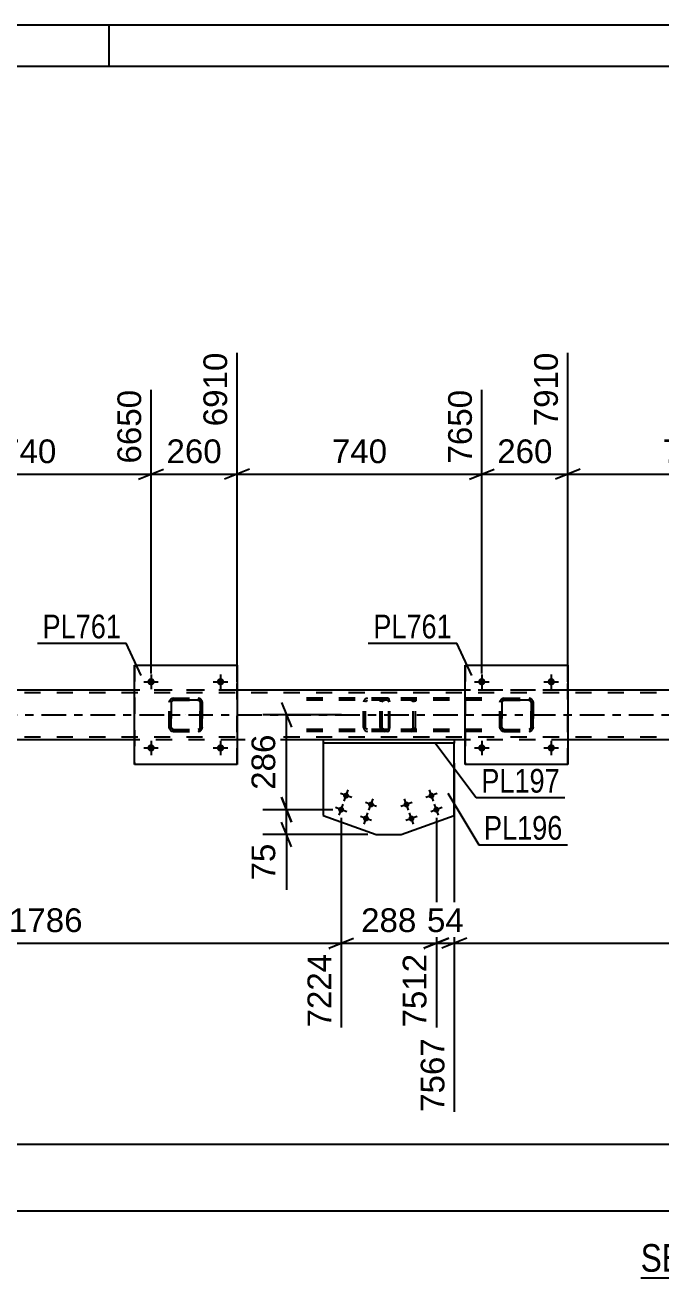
# Model space of a CAD drawing. Header units: millimetres. Extents: x 0 to 1189, y 0 to 841.
# Drawn here: x 338.8 to 415.7, y 689.6 to 841 of the extents above; entities that cross this region are included whole.
import ezdxf

# ---------------------------------------------------------------- set-up
doc = ezdxf.new("R2010")
doc.units = ezdxf.units.MM
doc.linetypes.add('DXK_LINE_DOT2', pattern=[3.9198, 1.9599, -1.9599])
doc.linetypes.add('DXK_LINE_DOT3', pattern=[5.9187, 2.979, -0.9799, 0.9799, -0.9799])
doc.styles.add('Arial', font='ARIAL.TTF', dxfattribs={"height": 0.2})
doc.styles.add('Arial Narrow', font='ARIALN.TTF', dxfattribs={"height": 0.2})

# ---------------------------------------------------------------- blocks, each defined once
blk = doc.blocks.new('Unknown-203773696-1113')
at = {"color": 5, "linetype": 'Continuous'}
for p, q in [((1189, 841), (0, 841)), ((349, 836), (349, 841)), ((1184, 836), (5, 836))]:
    blk.add_line(p, q, dxfattribs=at)
blk = doc.blocks.new('Unknown-203773696-12 - 3606')
at = {"color": 6, "linetype": 'Continuous'}
blk.add_line((413.29, 689.56), (440.94, 689.56), dxfattribs=at)
at = {"color": 0, "linetype": 'Continuous'}
for points in [[(431.4, 690.31), (431.4, 693.81), (413.29, 693.81), (413.29, 690.31)], [(435.01, 690.31), (435.01, 693.81), (432.45, 693.81), (432.45, 690.31)], [(437.33, 690.31), (437.33, 693.81), (436.06, 693.81), (436.06, 690.31)], [(440.94, 690.31), (440.94, 693.81), (438.38, 693.81), (438.38, 690.31)]]:
    blk.add_wipeout(points, dxfattribs=at)
at = {"color": 7, "linetype": 'Continuous', "style": 'Arial Narrow'}
for s, p in [('SECTION ', (413.29, 690.31)), ('A', (432.45, 690.31)), ('A', (438.38, 690.31)), ('-', (436.06, 690.31))]:
    blk.add_text(s, height=3.34, dxfattribs=at).set_placement(p)
blk = doc.blocks.new('Bolt-203773696-3695 - 3606')
at = {"linetype": 'Continuous'}
for points in [[(387.64, 747.74, -1), (388.32, 747.98, -1)], [(384.63, 746.67, -1), (385.3, 746.91, -1)], [(385.23, 744.97, -1), (385.91, 745.22, -1)], [(388.24, 746.04, -1), (388.92, 746.29, -1)]]:
    blk.add_hatch(color=1, dxfattribs=at).paths.add_polyline_path(points)
at = {"color": 1, "linetype": 'Continuous'}
for p, q in [((388.22, 747.18), (387.74, 748.54)), ((385.64, 747.03), (384.29, 746.55)), ((385.21, 746.11), (384.72, 747.47)), ((388.66, 748.1), (387.3, 747.62)), ((388.82, 745.49), (388.34, 746.84)), ((386.24, 745.34), (384.89, 744.85)), ((385.81, 744.42), (385.33, 745.77)), ((389.26, 746.41), (387.9, 745.92))]:
    blk.add_line(p, q, dxfattribs=at)
blk = doc.blocks.new('Bolt-203773696-3696 - 3606')
at = {"linetype": 'Continuous'}
for points in [[(377.32, 747.98, -1), (378, 747.74, -1)], [(380.34, 746.91, -1), (381.01, 746.67, -1)], [(376.72, 746.29, -1), (377.4, 746.04, -1)], [(379.73, 745.22, -1), (380.41, 744.97, -1)]]:
    blk.add_hatch(color=1, dxfattribs=at).paths.add_polyline_path(points)
at = {"color": 1, "linetype": 'Continuous'}
for p, q in [((377.42, 747.18), (377.9, 748.54)), ((376.82, 745.49), (377.3, 746.84)), ((378.34, 747.62), (376.98, 748.1)), ((381.35, 746.55), (380, 747.03)), ((380.43, 746.11), (380.92, 747.47)), ((377.74, 745.92), (376.38, 746.41)), ((380.75, 744.85), (379.39, 745.34)), ((379.83, 744.42), (380.31, 745.77))]:
    blk.add_line(p, q, dxfattribs=at)
blk = doc.blocks.new('Part-203773696-3701 - 3606')
at = {"color": 2, "linetype": 'Continuous'}
for p, q in [((390.75, 754.62), (374.89, 754.62)), ((374.89, 754.62), (374.89, 754.22)), ((390.75, 754.22), (374.89, 754.22)), ((390.75, 754.62), (390.75, 754.22))]:
    blk.add_line(p, q, dxfattribs=at)
blk = doc.blocks.new('Part-203773696-3706 - 3606')
at = {"color": 2, "linetype": 'Continuous'}
for p, q in [((374.89, 754.22), (374.89, 745.45)), ((390.75, 745.45), (390.75, 754.22)), ((374.89, 745.45), (381.3, 743.17)), ((384.34, 743.17), (390.75, 745.45)), ((381.3, 743.17), (384.34, 743.17))]:
    blk.add_line(p, q, dxfattribs=at)
at = {"color": 7, "linetype": 'DXK_LINE_DOT2'}
blk.add_line((390.75, 754.22), (374.89, 754.22), dxfattribs=at)
blk = doc.blocks.new('Part-203773696-3751 - 3606')
at = {"color": 7, "linetype": 'DXK_LINE_DOT2'}
for p, q in [((764.05, 760.3), (104.08, 760.3)), ((764.05, 760.62), (112.08, 760.62)), ((364.47, 760.62), (352.07, 760.62)), ((404.47, 760.62), (392.07, 760.62)), ((764.05, 754.94), (104.08, 754.94)), ((364.47, 754.62), (352.07, 754.62)), ((390.75, 754.62), (374.89, 754.62)), ((404.47, 754.62), (392.07, 754.62))]:
    blk.add_line(p, q, dxfattribs=at)
at = {"color": 2, "linetype": 'Continuous'}
for p, q in [((352.07, 760.62), (324.47, 760.62)), ((392.07, 760.62), (364.47, 760.62)), ((432.07, 760.62), (404.47, 760.62)), ((352.07, 754.62), (324.47, 754.62)), ((374.89, 754.62), (364.47, 754.62)), ((392.07, 754.62), (390.75, 754.62)), ((432.07, 754.62), (404.47, 754.62))]:
    blk.add_line(p, q, dxfattribs=at)
at = {"color": 7, "linetype": 'DXK_LINE_DOT3'}
blk.add_line((104.08, 757.62), (764.05, 757.62), dxfattribs=at)
blk = doc.blocks.new('Bolt-203773696-3777 - 3606')
at = {"linetype": 'Continuous'}
for points in [[(393.63, 761.62), (393.64, 761.72), (393.67, 761.8), (393.72, 761.88), (393.78, 761.95), (393.85, 762.01), (393.94, 762.04), (394.03, 762.06), (394.12, 762.06), (394.21, 762.04), (394.29, 762.01), (394.37, 761.95), (394.43, 761.88), (394.47, 761.8), (394.5, 761.72), (394.51, 761.62), (394.5, 761.53), (394.47, 761.45), (394.43, 761.37), (394.37, 761.3), (394.29, 761.24), (394.21, 761.21), (394.12, 761.19), (394.03, 761.19), (393.94, 761.21), (393.85, 761.24), (393.78, 761.3), (393.72, 761.37), (393.67, 761.45), (393.64, 761.53)], [(402.03, 761.62), (402.04, 761.72), (402.07, 761.8), (402.12, 761.88), (402.18, 761.95), (402.25, 762.01), (402.34, 762.04), (402.43, 762.06), (402.52, 762.06), (402.61, 762.04), (402.69, 762.01), (402.77, 761.95), (402.83, 761.88), (402.87, 761.8), (402.9, 761.72), (402.91, 761.62), (402.9, 761.53), (402.87, 761.45), (402.83, 761.37), (402.77, 761.3), (402.69, 761.24), (402.61, 761.21), (402.52, 761.19), (402.43, 761.19), (402.34, 761.21), (402.25, 761.24), (402.18, 761.3), (402.12, 761.37), (402.07, 761.45), (402.04, 761.53)]]:
    blk.add_hatch(color=1, dxfattribs=at).paths.add_polyline_path(points)
at = {"color": 1, "linetype": 'Continuous'}
for p, q in [((394.07, 762.5), (394.07, 760.74)), ((402.47, 762.5), (402.47, 760.74)), ((393.19, 761.62), (394.95, 761.62)), ((401.59, 761.62), (403.35, 761.62))]:
    blk.add_line(p, q, dxfattribs=at)
blk = doc.blocks.new('Bolt-203773696-3778 - 3606')
at = {"linetype": 'Continuous'}
for points in [[(393.63, 753.62), (393.64, 753.72), (393.67, 753.8), (393.72, 753.88), (393.78, 753.95), (393.85, 754.01), (393.94, 754.04), (394.03, 754.06), (394.12, 754.06), (394.21, 754.04), (394.29, 754.01), (394.37, 753.95), (394.43, 753.88), (394.47, 753.8), (394.5, 753.72), (394.51, 753.62), (394.5, 753.53), (394.47, 753.45), (394.43, 753.37), (394.37, 753.3), (394.29, 753.24), (394.21, 753.21), (394.12, 753.19), (394.03, 753.19), (393.94, 753.21), (393.85, 753.24), (393.78, 753.3), (393.72, 753.37), (393.67, 753.45), (393.64, 753.53)], [(402.03, 753.62), (402.04, 753.72), (402.07, 753.8), (402.12, 753.88), (402.18, 753.95), (402.25, 754.01), (402.34, 754.04), (402.43, 754.06), (402.52, 754.06), (402.61, 754.04), (402.69, 754.01), (402.77, 753.95), (402.83, 753.88), (402.87, 753.8), (402.9, 753.72), (402.91, 753.62), (402.9, 753.53), (402.87, 753.45), (402.83, 753.37), (402.77, 753.3), (402.69, 753.24), (402.61, 753.21), (402.52, 753.19), (402.43, 753.19), (402.34, 753.21), (402.25, 753.24), (402.18, 753.3), (402.12, 753.37), (402.07, 753.45), (402.04, 753.53)]]:
    blk.add_hatch(color=1, dxfattribs=at).paths.add_polyline_path(points)
at = {"color": 1, "linetype": 'Continuous'}
for p, q in [((394.07, 754.5), (394.07, 752.74)), ((402.47, 754.5), (402.47, 752.74)), ((393.19, 753.62), (394.95, 753.62)), ((401.59, 753.62), (403.35, 753.62))]:
    blk.add_line(p, q, dxfattribs=at)
blk = doc.blocks.new('Bolt-203773696-3779 - 3606')
at = {"linetype": 'Continuous'}
for points in [[(353.63, 761.62), (353.64, 761.72), (353.67, 761.8), (353.72, 761.88), (353.78, 761.95), (353.85, 762.01), (353.94, 762.04), (354.03, 762.06), (354.12, 762.06), (354.21, 762.04), (354.29, 762.01), (354.37, 761.95), (354.43, 761.88), (354.48, 761.8), (354.5, 761.72), (354.51, 761.62), (354.5, 761.53), (354.48, 761.45), (354.43, 761.37), (354.37, 761.3), (354.29, 761.24), (354.21, 761.21), (354.12, 761.19), (354.03, 761.19), (353.94, 761.21), (353.85, 761.24), (353.78, 761.3), (353.72, 761.37), (353.67, 761.45), (353.64, 761.53)], [(362.03, 761.62), (362.04, 761.72), (362.07, 761.8), (362.12, 761.88), (362.18, 761.95), (362.25, 762.01), (362.34, 762.04), (362.43, 762.06), (362.52, 762.06), (362.61, 762.04), (362.69, 762.01), (362.77, 761.95), (362.83, 761.88), (362.88, 761.8), (362.9, 761.72), (362.91, 761.62), (362.9, 761.53), (362.88, 761.45), (362.83, 761.37), (362.77, 761.3), (362.69, 761.24), (362.61, 761.21), (362.52, 761.19), (362.43, 761.19), (362.34, 761.21), (362.25, 761.24), (362.18, 761.3), (362.12, 761.37), (362.07, 761.45), (362.04, 761.53)]]:
    blk.add_hatch(color=1, dxfattribs=at).paths.add_polyline_path(points)
at = {"color": 1, "linetype": 'Continuous'}
for p, q in [((354.07, 762.5), (354.07, 760.74)), ((362.47, 762.5), (362.47, 760.74)), ((353.19, 761.62), (354.95, 761.62)), ((361.59, 761.62), (363.35, 761.62))]:
    blk.add_line(p, q, dxfattribs=at)
blk = doc.blocks.new('Bolt-203773696-3780 - 3606')
at = {"linetype": 'Continuous'}
for points in [[(353.63, 753.62), (353.64, 753.72), (353.67, 753.8), (353.72, 753.88), (353.78, 753.95), (353.85, 754.01), (353.94, 754.04), (354.03, 754.06), (354.12, 754.06), (354.21, 754.04), (354.29, 754.01), (354.37, 753.95), (354.43, 753.88), (354.48, 753.8), (354.5, 753.72), (354.51, 753.62), (354.5, 753.53), (354.48, 753.45), (354.43, 753.37), (354.37, 753.3), (354.29, 753.24), (354.21, 753.21), (354.12, 753.19), (354.03, 753.19), (353.94, 753.21), (353.85, 753.24), (353.78, 753.3), (353.72, 753.37), (353.67, 753.45), (353.64, 753.53)], [(362.03, 753.62), (362.04, 753.72), (362.07, 753.8), (362.12, 753.88), (362.18, 753.95), (362.25, 754.01), (362.34, 754.04), (362.43, 754.06), (362.52, 754.06), (362.61, 754.04), (362.69, 754.01), (362.77, 753.95), (362.83, 753.88), (362.88, 753.8), (362.9, 753.72), (362.91, 753.62), (362.9, 753.53), (362.88, 753.45), (362.83, 753.37), (362.77, 753.3), (362.69, 753.24), (362.61, 753.21), (362.52, 753.19), (362.43, 753.19), (362.34, 753.21), (362.25, 753.24), (362.18, 753.3), (362.12, 753.37), (362.07, 753.45), (362.04, 753.53)]]:
    blk.add_hatch(color=1, dxfattribs=at).paths.add_polyline_path(points)
at = {"color": 1, "linetype": 'Continuous'}
for p, q in [((354.07, 754.5), (354.07, 752.74)), ((362.47, 754.5), (362.47, 752.74)), ((353.19, 753.62), (354.95, 753.62)), ((361.59, 753.62), (363.35, 753.62))]:
    blk.add_line(p, q, dxfattribs=at)
blk = doc.blocks.new('Part-203773696-3801 - 3606')
at = {"color": 7, "linetype": 'DXK_LINE_DOT2'}
for p, q in [((382.68, 759.62), (372.83, 759.62)), ((382.68, 759.38), (372.83, 759.38)), ((379.81, 759.33), (379.77, 759.14)), ((379.77, 756.1), (379.77, 759.14)), ((380.02, 759.14), (380.04, 759.24)), ((380.02, 756.1), (380.02, 759.14)), ((380.04, 759.24), (380.1, 759.31)), ((380.27, 759.62), (380.08, 759.59)), ((380.1, 759.31), (380.18, 759.37)), ((380.18, 759.37), (380.27, 759.38)), ((381.78, 759.38), (381.78, 759.62)), ((382.78, 759.59), (382.68, 759.62)), ((382.68, 759.38), (382.73, 759.37)), ((382.73, 759.37), (382.78, 759.31)), ((382.87, 759.48), (382.78, 759.59)), ((382.78, 759.31), (382.8, 759.24)), ((382.8, 759.24), (382.82, 759.14)), ((382.82, 756.1), (382.82, 759.14)), ((382.93, 759.33), (382.87, 759.48)), ((382.95, 759.14), (382.93, 759.33)), ((382.95, 756.1), (382.95, 759.14)), ((382.68, 755.86), (372.83, 755.86)), ((379.77, 756.1), (379.81, 755.92)), ((380.04, 756.01), (380.02, 756.1)), ((380.1, 755.93), (380.04, 756.01)), ((380.18, 755.88), (380.1, 755.93)), ((380.27, 755.86), (380.18, 755.88)), ((381.78, 755.62), (381.78, 755.86)), ((382.73, 755.88), (382.68, 755.86)), ((382.78, 755.93), (382.73, 755.88)), ((382.8, 756.01), (382.78, 755.93)), ((382.78, 755.66), (382.87, 755.77)), ((382.82, 756.1), (382.8, 756.01)), ((382.87, 755.77), (382.93, 755.92)), ((382.93, 755.92), (382.95, 756.1)), ((382.68, 755.62), (372.83, 755.62)), ((380.08, 755.66), (380.27, 755.62)), ((382.68, 755.62), (382.78, 755.66))]:
    blk.add_line(p, q, dxfattribs=at)
for centre, start, end in [((380.26, 759.13), 111.1513, 156.1049), ((380.26, 756.12), 203.8951, 248.8487)]:
    blk.add_arc(centre, 0.492, start, end, dxfattribs=at)
blk = doc.blocks.new('Part-203773696-3845 - 3606')
at = {"color": 7, "linetype": 'DXK_LINE_DOT2'}
for p, q in [((381.82, 759.33), (381.78, 759.14)), ((381.78, 756.1), (381.78, 759.14)), ((382.04, 759.14), (382.06, 759.24)), ((382.04, 756.1), (382.04, 759.14)), ((382.06, 759.24), (382.11, 759.31)), ((382.29, 759.62), (382.1, 759.59)), ((382.11, 759.31), (382.2, 759.37)), ((382.2, 759.37), (382.29, 759.38)), ((394.07, 759.62), (382.29, 759.62)), ((394.07, 759.38), (382.29, 759.38)), ((385.72, 759.59), (385.53, 759.62)), ((385.53, 759.38), (385.63, 759.37)), ((385.63, 759.37), (385.71, 759.31)), ((385.71, 759.31), (385.76, 759.24)), ((385.76, 759.24), (385.78, 759.14)), ((385.78, 756.1), (385.78, 759.14)), ((386.04, 759.14), (386, 759.33)), ((386.04, 756.1), (386.04, 759.14)), ((381.78, 756.1), (381.82, 755.92)), ((382.06, 756.01), (382.04, 756.1)), ((382.11, 755.93), (382.06, 756.01)), ((382.2, 755.88), (382.11, 755.93)), ((382.29, 755.86), (382.2, 755.88)), ((394.07, 755.86), (382.29, 755.86)), ((385.63, 755.88), (385.53, 755.86)), ((385.71, 755.93), (385.63, 755.88)), ((385.76, 756.01), (385.71, 755.93)), ((385.78, 756.1), (385.76, 756.01)), ((386, 755.92), (386.04, 756.1)), ((382.1, 755.66), (382.29, 755.62)), ((394.07, 755.62), (382.29, 755.62)), ((385.53, 755.62), (385.72, 755.66))]:
    blk.add_line(p, q, dxfattribs=at)
for centre, start, end in [((382.27, 759.12), 110.7583, 155.68), ((385.55, 759.12), 24.32, 69.2417), ((382.27, 756.13), 204.32, 249.2417), ((385.55, 756.13), 290.7583, 335.68)]:
    blk.add_arc(centre, 0.496, start, end, dxfattribs=at)
blk = doc.blocks.new('Part-203773696-3850 - 3606')
at = {"color": 2, "linetype": 'Continuous'}
for p, q in [((352.07, 751.62), (352.07, 763.62)), ((352.07, 763.62), (352.07, 763.62)), ((352.07, 763.62), (364.47, 763.62)), ((364.47, 763.62), (364.47, 751.62)), ((352.07, 751.62), (352.07, 751.62)), ((364.47, 751.62), (352.07, 751.62))]:
    blk.add_line(p, q, dxfattribs=at)
at = {"color": 7, "linetype": 'DXK_LINE_DOT2'}
for p, q in [((352.07, 763.62), (352.07, 751.62)), ((352.07, 763.62), (352.07, 763.62)), ((364.47, 751.62), (364.47, 763.62)), ((352.07, 751.62), (352.07, 751.62))]:
    blk.add_line(p, q, dxfattribs=at)
blk = doc.blocks.new('Part-203773696-3851 - 3606')
at = {"color": 7, "linetype": 'DXK_LINE_DOT2'}
for p, q in [((396.27, 759.14), (396.3, 759.33)), ((396.31, 759.33), (396.27, 759.14)), ((396.27, 756.1), (396.27, 759.14)), ((396.27, 759.14), (396.27, 759.14)), ((396.27, 756.1), (396.27, 759.14)), ((396.51, 759.14), (396.53, 759.24)), ((396.53, 759.24), (396.51, 759.14)), ((396.51, 756.1), (396.51, 759.14)), ((396.51, 759.14), (396.51, 759.14)), ((396.51, 759.14), (396.51, 756.1)), ((396.53, 759.24), (396.58, 759.31)), ((396.58, 759.31), (396.53, 759.24)), ((396.56, 759.59), (396.75, 759.62)), ((396.75, 759.62), (396.57, 759.59)), ((396.58, 759.31), (396.66, 759.37)), ((396.66, 759.37), (396.58, 759.31)), ((396.66, 759.37), (396.75, 759.38)), ((396.75, 759.38), (396.66, 759.37)), ((396.75, 759.62), (399.79, 759.62)), ((396.75, 759.62), (396.75, 759.62)), ((396.75, 759.62), (399.79, 759.62)), ((396.75, 759.38), (399.79, 759.38)), ((396.75, 759.38), (396.75, 759.38)), ((399.79, 759.38), (396.75, 759.38)), ((399.79, 759.62), (399.79, 759.62)), ((399.79, 759.62), (399.97, 759.59)), ((399.98, 759.59), (399.79, 759.62)), ((399.79, 759.38), (399.79, 759.38)), ((399.79, 759.38), (399.88, 759.37)), ((399.88, 759.37), (399.79, 759.38)), ((399.88, 759.37), (399.88, 759.37)), ((399.88, 759.37), (399.96, 759.31)), ((399.96, 759.31), (399.88, 759.37)), ((399.96, 759.31), (400.01, 759.24)), ((400.01, 759.24), (399.96, 759.31)), ((400.01, 759.24), (400.03, 759.14)), ((400.03, 759.14), (400.01, 759.24)), ((400.03, 756.1), (400.03, 759.14)), ((400.03, 759.14), (400.03, 759.14)), ((400.03, 759.14), (400.03, 756.1)), ((400.23, 759.33), (400.27, 759.14)), ((400.27, 759.14), (400.24, 759.33)), ((400.27, 756.1), (400.27, 759.14)), ((400.27, 759.14), (400.27, 759.14)), ((400.27, 759.14), (400.27, 756.1)), ((396.27, 756.1), (396.27, 756.1)), ((396.3, 755.92), (396.27, 756.1)), ((396.27, 756.1), (396.31, 755.92)), ((396.51, 756.1), (396.51, 756.1)), ((396.53, 756.01), (396.51, 756.1)), ((396.51, 756.1), (396.53, 756.01)), ((396.58, 755.93), (396.53, 756.01)), ((396.53, 756.01), (396.58, 755.93)), ((396.66, 755.88), (396.58, 755.93)), ((396.58, 755.93), (396.66, 755.88)), ((396.75, 755.86), (396.66, 755.88)), ((396.66, 755.88), (396.75, 755.86)), ((396.75, 755.86), (399.79, 755.86)), ((396.75, 755.86), (396.75, 755.86)), ((396.75, 755.86), (399.79, 755.86)), ((399.88, 755.88), (399.79, 755.86)), ((399.79, 755.86), (399.88, 755.88)), ((399.79, 755.86), (399.79, 755.86)), ((399.96, 755.93), (399.88, 755.88)), ((399.88, 755.88), (399.96, 755.93)), ((400.01, 756.01), (399.96, 755.93)), ((399.96, 755.93), (400.01, 756.01)), ((400.03, 756.1), (400.01, 756.01)), ((400.01, 756.01), (400.03, 756.1)), ((400.03, 756.1), (400.03, 756.1)), ((400.27, 756.1), (400.23, 755.92)), ((400.24, 755.92), (400.27, 756.1)), ((400.27, 756.1), (400.27, 756.1)), ((396.56, 755.66), (396.57, 755.66)), ((396.75, 755.62), (396.56, 755.66)), ((396.57, 755.66), (396.75, 755.62)), ((396.75, 755.62), (399.79, 755.62)), ((396.75, 755.62), (396.75, 755.62)), ((396.75, 755.62), (399.79, 755.62)), ((399.97, 755.66), (399.79, 755.62)), ((399.79, 755.62), (399.98, 755.66)), ((399.79, 755.62), (399.79, 755.62))]:
    blk.add_line(p, q, dxfattribs=at)
at = {"color": 7, "linetype": 'DXK_LINE_DOT3'}
blk.add_line((398.28, 757.62), (398.26, 757.63), dxfattribs=at)
at = {"color": 7, "linetype": 'DXK_LINE_DOT2'}
for centre, start, end in [((396.75, 759.14), 112.5, 157.5), ((396.75, 759.14), 112.5, 157.5), ((399.79, 759.14), 22.5, 67.5), ((399.79, 759.14), 22.5, 67.5), ((396.75, 756.1), 202.5, 247.5), ((396.75, 756.1), 202.5, 247.5), ((399.79, 756.1), 292.5, 337.5), ((399.79, 756.1), 292.5, 337.5)]:
    blk.add_arc(centre, 0.48, start, end, dxfattribs=at)
blk = doc.blocks.new('Part-203773696-3856 - 3606')
at = {"color": 2, "linetype": 'Continuous'}
for p, q in [((392.07, 751.62), (392.07, 763.62)), ((392.07, 763.62), (392.07, 763.62)), ((392.07, 763.62), (404.47, 763.62)), ((404.47, 763.62), (404.47, 751.62)), ((392.07, 751.62), (392.07, 751.62)), ((404.47, 751.62), (392.07, 751.62))]:
    blk.add_line(p, q, dxfattribs=at)
at = {"color": 7, "linetype": 'DXK_LINE_DOT2'}
for p, q in [((392.07, 763.62), (392.07, 751.62)), ((392.07, 763.62), (392.07, 763.62)), ((404.47, 751.62), (404.47, 763.62)), ((392.07, 751.62), (392.07, 751.62))]:
    blk.add_line(p, q, dxfattribs=at)
blk = doc.blocks.new('Part-203773696-3872 - 3606')
at = {"color": 7, "linetype": 'DXK_LINE_DOT2'}
for p, q in [((356.27, 759.14), (356.31, 759.33)), ((356.31, 759.33), (356.27, 759.14)), ((356.27, 756.1), (356.27, 759.14)), ((356.27, 759.14), (356.27, 759.14)), ((356.27, 756.1), (356.27, 759.14)), ((356.51, 759.14), (356.53, 759.24)), ((356.53, 759.24), (356.51, 759.14)), ((356.51, 756.1), (356.51, 759.14)), ((356.51, 759.14), (356.51, 759.14)), ((356.51, 759.14), (356.51, 756.1)), ((356.53, 759.24), (356.58, 759.31)), ((356.58, 759.31), (356.53, 759.24)), ((356.56, 759.59), (356.75, 759.62)), ((356.75, 759.62), (356.57, 759.59)), ((356.58, 759.31), (356.66, 759.37)), ((356.66, 759.37), (356.58, 759.31)), ((356.66, 759.37), (356.75, 759.38)), ((356.75, 759.38), (356.66, 759.37)), ((356.75, 759.62), (359.79, 759.62)), ((356.75, 759.62), (356.75, 759.62)), ((356.75, 759.62), (359.79, 759.62)), ((356.75, 759.38), (359.79, 759.38)), ((356.75, 759.38), (356.75, 759.38)), ((359.79, 759.38), (356.75, 759.38)), ((359.79, 759.62), (359.79, 759.62)), ((359.79, 759.62), (359.97, 759.59)), ((359.98, 759.59), (359.79, 759.62)), ((359.79, 759.38), (359.79, 759.38)), ((359.79, 759.38), (359.89, 759.37)), ((359.88, 759.37), (359.79, 759.38)), ((359.88, 759.37), (359.89, 759.37)), ((359.96, 759.31), (359.88, 759.37)), ((359.89, 759.37), (359.96, 759.31)), ((359.96, 759.31), (360.02, 759.24)), ((360.01, 759.24), (359.96, 759.31)), ((360.03, 759.14), (360.01, 759.24)), ((360.02, 759.24), (360.03, 759.14)), ((360.03, 756.1), (360.03, 759.14)), ((360.03, 759.14), (360.03, 759.14)), ((360.03, 759.14), (360.03, 756.1)), ((360.23, 759.33), (360.27, 759.14)), ((360.27, 759.14), (360.24, 759.33)), ((360.27, 756.1), (360.27, 759.14)), ((360.27, 759.14), (360.27, 759.14)), ((360.27, 759.14), (360.27, 756.1)), ((356.27, 756.1), (356.27, 756.1)), ((356.31, 755.92), (356.27, 756.1)), ((356.27, 756.1), (356.31, 755.92)), ((356.51, 756.1), (356.51, 756.1)), ((356.53, 756.01), (356.51, 756.1)), ((356.51, 756.1), (356.53, 756.01)), ((356.58, 755.93), (356.53, 756.01)), ((356.53, 756.01), (356.58, 755.93)), ((356.66, 755.88), (356.58, 755.93)), ((356.58, 755.93), (356.66, 755.88)), ((356.75, 755.86), (356.66, 755.88)), ((356.66, 755.88), (356.75, 755.86)), ((356.75, 755.86), (359.79, 755.86)), ((356.75, 755.86), (356.75, 755.86)), ((356.75, 755.86), (359.79, 755.86)), ((359.89, 755.88), (359.79, 755.86)), ((359.79, 755.86), (359.88, 755.88)), ((359.79, 755.86), (359.79, 755.86)), ((359.88, 755.88), (359.96, 755.93)), ((359.96, 755.93), (359.89, 755.88)), ((360.02, 756.01), (359.96, 755.93)), ((359.96, 755.93), (360.01, 756.01)), ((360.01, 756.01), (360.03, 756.1)), ((360.03, 756.1), (360.02, 756.01)), ((360.03, 756.1), (360.03, 756.1)), ((360.27, 756.1), (360.23, 755.92)), ((360.24, 755.92), (360.27, 756.1)), ((360.27, 756.1), (360.27, 756.1)), ((356.56, 755.66), (356.57, 755.66)), ((356.75, 755.62), (356.56, 755.66)), ((356.57, 755.66), (356.75, 755.62)), ((356.75, 755.62), (359.79, 755.62)), ((356.75, 755.62), (356.75, 755.62)), ((356.75, 755.62), (359.79, 755.62)), ((359.97, 755.66), (359.79, 755.62)), ((359.79, 755.62), (359.98, 755.66)), ((359.79, 755.62), (359.79, 755.62))]:
    blk.add_line(p, q, dxfattribs=at)
at = {"color": 7, "linetype": 'DXK_LINE_DOT3'}
blk.add_line((358.28, 757.62), (358.27, 757.63), dxfattribs=at)
at = {"color": 7, "linetype": 'DXK_LINE_DOT2'}
for centre, start, end in [((356.75, 759.14), 112.5, 157.5), ((356.75, 759.14), 112.5, 157.5), ((359.79, 759.14), 22.5, 67.5), ((359.79, 759.14), 22.5, 67.5), ((356.75, 756.1), 202.5, 247.5), ((356.75, 756.1), 202.5, 247.5), ((359.79, 756.1), 292.5, 337.5), ((359.79, 756.1), 292.5, 337.5)]:
    blk.add_arc(centre, 0.48, start, end, dxfattribs=at)
blk = doc.blocks.new('StraightDimension-203773696-20619 - 3606')
at = {"color": 7, "linetype": 'Continuous'}
for p, q in [((324.47, 761.62), (324.47, 801.39)), ((354.07, 762.62), (354.07, 796.89)), ((325.97, 787.3), (322.97, 786.1)), ((324.47, 786.7), (354.07, 786.7)), ((352.57, 786.1), (355.57, 787.3))]:
    blk.add_line(p, q, dxfattribs=at)
at = {"color": 0, "linetype": 'Continuous'}
blk.add_wipeout([(353.47, 797.49), (349.27, 797.49), (349.27, 787.4), (353.47, 787.4)], dxfattribs=at)
at = {"color": 0}
blk.add_wipeout([(343.21, 787.45), (343.21, 791.65), (335.34, 791.65), (335.34, 787.45)], dxfattribs=at)
at = {"color": 3, "linetype": 'Continuous', "style": 'Arial'}
blk.add_text('6650', height=2.865, rotation=90.0002, dxfattribs=at).set_placement((352.87, 788))
at = {"color": 3, "style": 'Arial'}
blk.add_text('740', height=2.865, dxfattribs=at).set_placement((335.94, 788.05))
blk = doc.blocks.new('StraightDimension-203773696-20615 - 3606')
at = {"color": 7, "linetype": 'Continuous'}
for p, q in [((404.47, 761.62), (404.47, 801.39)), ((434.07, 762.62), (434.07, 796.89)), ((405.97, 787.3), (402.97, 786.1)), ((404.47, 786.7), (434.07, 786.7)), ((432.57, 786.1), (435.57, 787.3))]:
    blk.add_line(p, q, dxfattribs=at)
at = {"color": 0, "linetype": 'Continuous'}
blk.add_wipeout([(433.47, 797.49), (429.27, 797.49), (429.27, 787.4), (433.47, 787.4)], dxfattribs=at)
at = {"color": 0}
blk.add_wipeout([(423.21, 787.45), (423.21, 791.65), (415.34, 791.65), (415.34, 787.45)], dxfattribs=at)
at = {"color": 3, "linetype": 'Continuous', "style": 'Arial'}
blk.add_text('8650', height=2.865, rotation=90.0002, dxfattribs=at).set_placement((432.87, 788))
at = {"color": 3, "style": 'Arial'}
blk.add_text('740', height=2.865, dxfattribs=at).set_placement((415.94, 788.05))
blk = doc.blocks.new('StraightDimension-203773696-21301 - 3606')
at = {"color": 7, "linetype": 'Continuous'}
for p, q in [((369.84, 747.66), (371.04, 744.66)), ((376.06, 746.16), (367.59, 746.16)), ((370.44, 743.17), (370.44, 746.16)), ((371.04, 741.67), (369.84, 744.67)), ((380.3, 743.17), (367.59, 743.17))]:
    blk.add_line(p, q, dxfattribs=at)
at = {"color": 0}
blk.add_wipeout([(369.69, 742.65), (365.49, 742.65), (365.49, 737), (369.69, 737)], dxfattribs=at)
at = {"color": 7, "linetype": 'Continuous'}
blk.add_line((370.44, 743.17), (370.44, 736.48), dxfattribs=at)
blk.add_line((370.44, 743.17), (370.44, 736.48), dxfattribs=at)
at = {"color": 3, "style": 'Arial'}
blk.add_text('75', height=2.865, rotation=90.0002, dxfattribs=at).set_placement((369.09, 737.6))
blk = doc.blocks.new('StraightDimension-203773696-4077 - 3606')
at = {"color": 7, "linetype": 'Continuous'}
for p, q in [((305.61, 751.62), (305.61, 709.63)), ((377.06, 745.16), (377.06, 719.83)), ((307.11, 730.62), (304.11, 729.42)), ((305.61, 730.02), (377.06, 730.02)), ((375.56, 729.42), (378.56, 730.62))]:
    blk.add_line(p, q, dxfattribs=at)
at = {"color": 0}
blk.add_wipeout([(346.38, 730.77), (346.38, 734.97), (336.29, 734.97), (336.29, 730.77)], dxfattribs=at)
at = {"color": 0, "linetype": 'Continuous'}
blk.add_wipeout([(376.46, 729.32), (372.26, 729.32), (372.26, 719.23), (376.46, 719.23)], dxfattribs=at)
at = {"color": 3, "style": 'Arial'}
blk.add_text('1786', height=2.865, dxfattribs=at).set_placement((336.89, 731.37))
at = {"color": 3, "linetype": 'Continuous', "style": 'Arial'}
blk.add_text('7224', height=2.865, rotation=90.0002, dxfattribs=at).set_placement((375.86, 719.83))
blk = doc.blocks.new('StraightDimension-203773696-4113 - 3606')
at = {"color": 7, "linetype": 'Continuous'}
for p, q in [((377.06, 745.16), (377.06, 719.83)), ((388.58, 745.16), (388.58, 719.83)), ((375.56, 729.42), (378.56, 730.62)), ((377.06, 730.02), (388.58, 730.02)), ((390.08, 730.62), (387.08, 729.42))]:
    blk.add_line(p, q, dxfattribs=at)
at = {"color": 0}
blk.add_wipeout([(386.75, 730.77), (386.75, 734.97), (378.88, 734.97), (378.88, 730.77)], dxfattribs=at)
at = {"color": 0, "linetype": 'Continuous'}
blk.add_wipeout([(387.98, 729.32), (383.78, 729.32), (383.78, 719.23), (387.98, 719.23)], dxfattribs=at)
at = {"color": 3, "style": 'Arial'}
blk.add_text('288', height=2.865, dxfattribs=at).set_placement((379.48, 731.37))
at = {"color": 3, "linetype": 'Continuous', "style": 'Arial'}
blk.add_text('7512', height=2.865, rotation=90.0002, dxfattribs=at).set_placement((387.38, 719.83))
blk = doc.blocks.new('StraightDimension-203773696-4149 - 3606')
at = {"color": 7, "linetype": 'Continuous'}
for p, q in [((390.75, 751.77), (390.75, 709.63)), ((462.19, 745.16), (462.19, 719.83)), ((392.25, 730.62), (389.25, 729.42)), ((390.75, 730.02), (462.19, 730.02)), ((460.69, 729.42), (463.69, 730.62))]:
    blk.add_line(p, q, dxfattribs=at)
at = {"color": 0}
blk.add_wipeout([(431.52, 730.77), (431.52, 734.97), (421.42, 734.97), (421.42, 730.77)], dxfattribs=at)
at = {"color": 0, "linetype": 'Continuous'}
blk.add_wipeout([(461.59, 729.32), (457.39, 729.32), (457.39, 719.23), (461.59, 719.23)], dxfattribs=at)
at = {"color": 3, "style": 'Arial'}
blk.add_text('1786', height=2.865, dxfattribs=at).set_placement((422.02, 731.37))
at = {"color": 3, "linetype": 'Continuous', "style": 'Arial'}
blk.add_text('9353', height=2.865, rotation=90.0002, dxfattribs=at).set_placement((460.99, 719.83))
blk = doc.blocks.new('StraightDimension-203773696-4188 - 3606')
at = {"color": 7, "linetype": 'Continuous'}
for p, q in [((390.75, 751.77), (390.75, 709.63)), ((388.58, 745.16), (388.58, 719.83)), ((387.08, 729.42), (390.08, 730.62)), ((388.58, 730.02), (390.75, 730.02)), ((392.25, 730.62), (389.25, 729.42))]:
    blk.add_line(p, q, dxfattribs=at)
at = {"color": 0}
blk.add_wipeout([(392.49, 730.77), (392.49, 734.97), (386.84, 734.97), (386.84, 730.77)], dxfattribs=at)
at = {"color": 0, "linetype": 'Continuous'}
blk.add_wipeout([(390.15, 719.12), (385.95, 719.12), (385.95, 709.03), (390.15, 709.03)], dxfattribs=at)
at = {"color": 3, "style": 'Arial'}
blk.add_text('54', height=2.865, dxfattribs=at).set_placement((387.44, 731.37))
at = {"color": 3, "linetype": 'Continuous', "style": 'Arial'}
blk.add_text('7567', height=2.865, rotation=90.0002, dxfattribs=at).set_placement((389.55, 709.63))
blk = doc.blocks.new('StraightDimension-203773696-4426 - 3606')
at = {"color": 7, "linetype": 'Continuous'}
blk.add_line((91.18, 705.75), (764.85, 705.75), dxfattribs=at)
blk = doc.blocks.new('StraightDimension-203773696-5061 - 3606')
at = {"color": 7, "linetype": 'Continuous'}
blk.add_line((91.98, 697.66), (764.05, 697.66), dxfattribs=at)
blk = doc.blocks.new('StraightDimension-203773696-20616 - 3606')
at = {"color": 7, "linetype": 'Continuous'}
for p, q in [((404.47, 761.62), (404.47, 801.39)), ((394.07, 762.62), (394.07, 796.89)), ((392.57, 786.1), (395.57, 787.3)), ((394.07, 786.7), (404.47, 786.7)), ((405.97, 787.3), (402.97, 786.1))]:
    blk.add_line(p, q, dxfattribs=at)
at = {"color": 0}
blk.add_wipeout([(403.21, 787.45), (403.21, 791.65), (395.34, 791.65), (395.34, 787.45)], dxfattribs=at)
at = {"color": 3, "style": 'Arial'}
blk.add_text('260', height=2.865, dxfattribs=at).set_placement((395.94, 788.05))
at = {"color": 0, "linetype": 'Continuous'}
blk.add_wipeout([(403.87, 801.99), (399.67, 801.99), (399.67, 791.9), (403.87, 791.9)], dxfattribs=at)
at = {"color": 3, "linetype": 'Continuous', "style": 'Arial'}
blk.add_text('7910', height=2.865, rotation=90.0002, dxfattribs=at).set_placement((403.27, 792.5))
blk = doc.blocks.new('StraightDimension-203773696-20617 - 3606')
at = {"color": 7, "linetype": 'Continuous'}
for p, q in [((364.47, 761.62), (364.47, 801.39)), ((394.07, 762.62), (394.07, 796.89)), ((365.97, 787.3), (362.97, 786.1)), ((364.47, 786.7), (394.07, 786.7)), ((392.57, 786.1), (395.57, 787.3))]:
    blk.add_line(p, q, dxfattribs=at)
at = {"color": 0, "linetype": 'Continuous'}
blk.add_wipeout([(393.47, 797.49), (389.27, 797.49), (389.27, 787.4), (393.47, 787.4)], dxfattribs=at)
at = {"color": 0}
blk.add_wipeout([(383.21, 787.45), (383.21, 791.65), (375.34, 791.65), (375.34, 787.45)], dxfattribs=at)
at = {"color": 3, "linetype": 'Continuous', "style": 'Arial'}
blk.add_text('7650', height=2.865, rotation=90.0002, dxfattribs=at).set_placement((392.87, 788))
at = {"color": 3, "style": 'Arial'}
blk.add_text('740', height=2.865, dxfattribs=at).set_placement((375.94, 788.05))
blk = doc.blocks.new('StraightDimension-203773696-20618 - 3606')
at = {"color": 7, "linetype": 'Continuous'}
for p, q in [((364.47, 761.62), (364.47, 801.39)), ((354.07, 762.62), (354.07, 796.89)), ((352.57, 786.1), (355.57, 787.3)), ((354.07, 786.7), (364.47, 786.7)), ((365.97, 787.3), (362.97, 786.1))]:
    blk.add_line(p, q, dxfattribs=at)
at = {"color": 0}
blk.add_wipeout([(363.21, 787.45), (363.21, 791.65), (355.34, 791.65), (355.34, 787.45)], dxfattribs=at)
at = {"color": 3, "style": 'Arial'}
blk.add_text('260', height=2.865, dxfattribs=at).set_placement((355.94, 788.05))
at = {"color": 0, "linetype": 'Continuous'}
blk.add_wipeout([(363.87, 801.99), (359.67, 801.99), (359.67, 791.9), (363.87, 791.9)], dxfattribs=at)
at = {"color": 3, "linetype": 'Continuous', "style": 'Arial'}
blk.add_text('6910', height=2.865, rotation=90.0002, dxfattribs=at).set_placement((363.27, 792.5))
blk = doc.blocks.new('StraightDimension-203773696-21300 - 3606')
at = {"color": 7, "linetype": 'Continuous'}
for p, q in [((369.84, 759.12), (371.04, 756.12)), ((377.1, 757.62), (367.59, 757.62)), ((370.44, 746.16), (370.44, 757.62)), ((371.04, 744.66), (369.84, 747.66)), ((376.06, 746.16), (367.59, 746.16))]:
    blk.add_line(p, q, dxfattribs=at)
at = {"color": 0}
blk.add_wipeout([(369.69, 755.83), (365.49, 755.83), (365.49, 747.96), (369.69, 747.96)], dxfattribs=at)
at = {"color": 3, "style": 'Arial'}
blk.add_text('286', height=2.865, rotation=90.0002, dxfattribs=at).set_placement((369.09, 748.56))
blk = doc.blocks.new('Mark-203773696-3697 - 3606')
at = {"color": 0}
blk.add_wipeout([(403.51, 748.22), (403.51, 751.22), (394.01, 751.22), (394.01, 748.22)], dxfattribs=at)
blk.add_wipeout([(403.51, 748.22), (403.51, 751.22), (394.01, 751.22), (394.01, 748.22)], dxfattribs=at)
at = {"color": 30, "linetype": 'Continuous'}
for p, q in [((388.38, 754.3), (393.41, 747.62)), ((393.41, 747.62), (404.11, 747.62))]:
    blk.add_line(p, q, dxfattribs=at)
at = {"color": 3, "style": 'Arial Narrow'}
blk.add_text('PL197', height=2.863, dxfattribs=at).set_placement((394.01, 748.22))
blk = doc.blocks.new('Mark-203773696-3702 - 3606')
at = {"color": 0}
blk.add_wipeout([(403.84, 742.53), (403.84, 745.53), (394.33, 745.53), (394.33, 742.53)], dxfattribs=at)
blk.add_wipeout([(403.84, 742.53), (403.84, 745.53), (394.33, 745.53), (394.33, 742.53)], dxfattribs=at)
at = {"color": 30, "linetype": 'Continuous'}
for p, q in [((389.98, 748.17), (393.73, 741.93)), ((393.73, 741.93), (404.44, 741.93))]:
    blk.add_line(p, q, dxfattribs=at)
at = {"color": 3, "style": 'Arial Narrow'}
blk.add_text('PL196', height=2.863, dxfattribs=at).set_placement((394.33, 742.53))
blk = doc.blocks.new('Mark-203773696-3846 - 3606')
at = {"color": 0}
blk.add_wipeout([(350.46, 766.87), (350.46, 769.87), (340.95, 769.87), (340.95, 766.87)], dxfattribs=at)
blk.add_wipeout([(350.46, 766.87), (350.46, 769.87), (340.95, 769.87), (340.95, 766.87)], dxfattribs=at)
at = {"color": 30, "linetype": 'Continuous'}
for p in [(340.35, 766.27), (352.88, 762.37)]:
    blk.add_line(p, (351.06, 766.27), dxfattribs=at)
at = {"color": 3, "style": 'Arial Narrow'}
blk.add_text('PL761', height=2.863, dxfattribs=at).set_placement((340.95, 766.87))
blk = doc.blocks.new('Mark-203773696-3852 - 3606')
at = {"color": 0}
blk.add_wipeout([(390.46, 766.87), (390.46, 769.87), (380.95, 769.87), (380.95, 766.87)], dxfattribs=at)
blk.add_wipeout([(390.46, 766.87), (390.46, 769.87), (380.95, 769.87), (380.95, 766.87)], dxfattribs=at)
at = {"color": 30, "linetype": 'Continuous'}
for p in [(380.35, 766.27), (392.88, 762.37)]:
    blk.add_line(p, (391.06, 766.27), dxfattribs=at)
at = {"color": 3, "style": 'Arial Narrow'}
blk.add_text('PL761', height=2.863, dxfattribs=at).set_placement((380.95, 766.87))

msp = doc.modelspace()

# ---------------------------------------------------------------- block references
for name in ['Unknown-203773696-1113', 'Part-203773696-3850 - 3606', 'Part-203773696-3856 - 3606', 'Bolt-203773696-3779 - 3606', 'Bolt-203773696-3777 - 3606', 'Part-203773696-3751 - 3606', 'Part-203773696-3872 - 3606', 'Part-203773696-3801 - 3606', 'Part-203773696-3845 - 3606', 'Part-203773696-3851 - 3606', 'Bolt-203773696-3780 - 3606', 'Part-203773696-3701 - 3606', 'Part-203773696-3706 - 3606', 'Bolt-203773696-3778 - 3606', 'Bolt-203773696-3696 - 3606', 'Bolt-203773696-3695 - 3606']:
    msp.add_blockref(name, (0, 0))

# ---------------------------------------------------------------- next in the draw order: block references
for name in ['StraightDimension-203773696-20619 - 3606', 'StraightDimension-203773696-20615 - 3606', 'StraightDimension-203773696-21301 - 3606', 'Unknown-203773696-12 - 3606']:
    msp.add_blockref(name, (0, 0))

# ---------------------------------------------------------------- next in the draw order: block references
for name in ['StraightDimension-203773696-20616 - 3606', 'StraightDimension-203773696-4077 - 3606']:
    msp.add_blockref(name, (0, 0))

# ---------------------------------------------------------------- next in the draw order: block references
for name in ['StraightDimension-203773696-20617 - 3606', 'StraightDimension-203773696-4113 - 3606']:
    msp.add_blockref(name, (0, 0))

# ---------------------------------------------------------------- next in the draw order: block references
for name in ['StraightDimension-203773696-20618 - 3606', 'Mark-203773696-3852 - 3606', 'StraightDimension-203773696-4149 - 3606']:
    msp.add_blockref(name, (0, 0))

# ---------------------------------------------------------------- next in the draw order: block references
for name in ['Mark-203773696-3846 - 3606', 'StraightDimension-203773696-4188 - 3606']:
    msp.add_blockref(name, (0, 0))

# ---------------------------------------------------------------- next in the draw order: block references
msp.add_blockref('StraightDimension-203773696-4426 - 3606', (0, 0))

# ---------------------------------------------------------------- next in the draw order: block references
msp.add_blockref('StraightDimension-203773696-5061 - 3606', (0, 0))

# ---------------------------------------------------------------- next in the draw order: block references
for name in ['StraightDimension-203773696-21300 - 3606', 'Mark-203773696-3697 - 3606']:
    msp.add_blockref(name, (0, 0))

# ---------------------------------------------------------------- next in the draw order: block references
msp.add_blockref('Mark-203773696-3702 - 3606', (0, 0))

doc.saveas('drawing.dxf')
